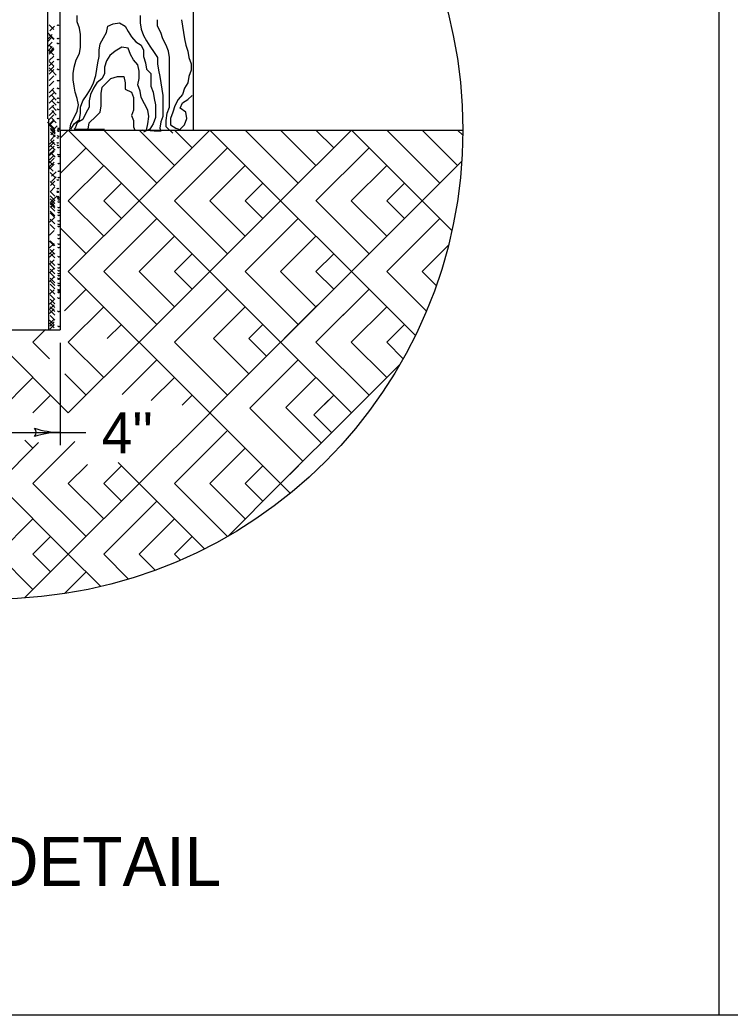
# Model space of a CAD drawing. Extents: x 1007 to 1035.5, y 1000.5 to 1021.5.
# Drawn here: x 1023.833 to 1027.298, y 1000.5 to 1005.36 of the extents above; entities that cross this region are included whole.
import ezdxf

# ---------------------------------------------------------------- set-up
doc = ezdxf.new("R2010")
doc.units = 0
for name, color, linetype in [('Level 1', 7, 'Continuous'), ('Level 10', 7, 'Continuous'), ('Level 11', 7, 'Continuous'), ('Level 29', 7, 'Continuous')]:
    doc.layers.add(name, color=color, linetype=linetype)

msp = doc.modelspace()

# ---------------------------------------------------------------- linework, layer by layer
at = {"layer": 'Level 1'}
for p, q in [((1024.0293, 1004.7824), (1024.0689, 1004.822)), ((1025.968, 1004.822), (1025.9939, 1004.7961))]:
    msp.add_line(p, q, dxfattribs=at)
at = {"layer": 'Level 10'}
msp.add_line((1035.5, 1000.5), (1007, 1000.5), dxfattribs=at)
at = {"layer": 'Level 11'}
for p, q in [((1027.2443, 1000.5), (1027.2443, 1009.1098)), ((1023.9683, 1004.8763), (1023.9683, 1007.0968)), ((1024.0293, 1004.822), (1024.0293, 1007.0888)), ((1024.6803, 1004.822), (1024.6803, 1006.8935)), ((1023.9689, 1005.2971), (1023.9918, 1005.2743)), ((1023.9748, 1005.3354), (1023.9975, 1005.3129)), ((1024.0008, 1005.3293), (1023.9785, 1005.3068)), ((1023.9906, 1005.2886), (1023.9685, 1005.2663)), ((1023.9906, 1005.2773), (1023.9685, 1005.2549)), ((1023.9906, 1005.2518), (1023.9685, 1005.2294)), ((1023.9748, 1005.287), (1023.9975, 1005.2643)), ((1023.977, 1005.2891), (1023.9995, 1005.2663)), ((1023.9906, 1005.2299), (1023.9685, 1005.2078)), ((1023.9748, 1005.2357), (1023.9975, 1005.2129)), ((1023.9748, 1005.2101), (1023.9975, 1005.1873)), ((1023.9977, 1005.2232), (1023.9753, 1005.2009)), ((1023.9977, 1005.2146), (1023.9753, 1005.1923)), ((1023.9748, 1005.156), (1023.9975, 1005.1332)), ((1023.9977, 1005.1834), (1023.9753, 1005.161)), ((1023.9977, 1005.1576), (1023.9753, 1005.1353)), ((1023.9748, 1005.1262), (1023.9975, 1005.1034)), ((1023.9977, 1005.132), (1023.9753, 1005.1098)), ((1023.9977, 1005.1178), (1023.9753, 1005.0956)), ((1023.9877, 1005.1133), (1024.0103, 1005.0904)), ((1023.9977, 1005.0865), (1023.9753, 1005.0643)), ((1023.9977, 1005.061), (1023.9753, 1005.0386)), ((1023.9977, 1005.0268), (1023.9753, 1005.0044)), ((1023.9977, 1005.0039), (1023.9753, 1004.9818)), ((1023.9877, 1005.0193), (1024.0103, 1004.9966)), ((1023.9977, 1004.9756), (1023.9753, 1004.9532)), ((1023.9877, 1004.9909), (1024.0103, 1004.9682)), ((1023.9877, 1004.9653), (1024.0103, 1004.9426)), ((1023.9977, 1004.944), (1023.9753, 1004.9219)), ((1023.9977, 1004.9158), (1023.9753, 1004.8935)), ((1023.9877, 1004.9396), (1024.0103, 1004.9169)), ((1023.9877, 1004.9169), (1024.0103, 1004.894)), ((1023.9675, 1004.8599), (1023.9902, 1004.8371)), ((1023.9953, 1004.869), (1023.9731, 1004.8468)), ((1023.9738, 1003.8455), (1023.9738, 1004.8763)), ((1023.9977, 1004.8957), (1023.9753, 1004.8735)), ((1023.9977, 1004.8665), (1023.9753, 1004.8443)), ((1023.9877, 1004.8801), (1024.0103, 1004.8574)), ((1023.9785, 1004.8443), (1024.0014, 1004.8215)), ((1023.9798, 1004.849), (1024.0027, 1004.8262)), ((1023.9823, 1004.8303), (1024.0052, 1004.8075)), ((1023.9823, 1004.8242), (1024.0052, 1004.8013)), ((1023.9823, 1004.8118), (1024.0052, 1004.789)), ((1024.0053, 1004.8203), (1023.983, 1004.7979)), ((1024.0144, 1004.8418), (1023.9923, 1004.8194)), ((1024.0293, 1004.822), (1025.9941, 1004.822)), ((1024.0293, 1004.822), (1024.0293, 1003.8455)), ((1023.9993, 1004.7749), (1023.977, 1004.7526)), ((1023.9993, 1004.7625), (1023.977, 1004.7402)), ((1023.9823, 1004.7727), (1024.0052, 1004.7498)), ((1024.0053, 1004.7972), (1023.983, 1004.7748)), ((1023.9993, 1004.744), (1023.977, 1004.7217)), ((1023.9993, 1004.7254), (1023.977, 1004.7031)), ((1023.9993, 1004.7193), (1023.977, 1004.6969)), ((1023.9823, 1004.7458), (1024.0052, 1004.723)), ((1023.9823, 1004.7123), (1024.0052, 1004.6894)), ((1023.9719, 1004.6737), (1023.9948, 1004.6508)), ((1023.9993, 1004.6987), (1023.977, 1004.6763)), ((1023.9993, 1004.6842), (1023.977, 1004.6618)), ((1023.9993, 1004.6657), (1023.977, 1004.6433)), ((1023.9719, 1004.6443), (1023.9948, 1004.6215)), ((1023.9993, 1004.6548), (1023.977, 1004.6324)), ((1023.9801, 1004.6139), (1024.003, 1004.5911)), ((1024.009, 1004.6183), (1023.9868, 1004.5959)), ((1023.9801, 1004.5706), (1024.003, 1004.5478)), ((1024.0036, 1004.5729), (1023.9813, 1004.5506)), ((1024.009, 1004.5932), (1023.9868, 1004.5708)), ((1023.9801, 1004.5212), (1024.003, 1004.4983)), ((1024.0036, 1004.544), (1023.9813, 1004.5217)), ((1023.9801, 1004.5003), (1024.003, 1004.4773)), ((1023.9801, 1004.4861), (1024.003, 1004.4633)), ((1023.9801, 1004.4718), (1024.003, 1004.449)), ((1024.0036, 1004.4904), (1023.9813, 1004.4681)), ((1024.0036, 1004.4791), (1023.9813, 1004.4568)), ((1024.0036, 1004.4664), (1023.9813, 1004.444)), ((1024.0144, 1004.5013), (1023.9923, 1004.4791)), ((1023.9801, 1004.4633), (1024.003, 1004.4406)), ((1023.9801, 1004.449), (1024.003, 1004.4263)), ((1023.9801, 1004.4263), (1024.003, 1004.4035)), ((1023.9801, 1004.4178), (1024.003, 1004.3949)), ((1023.9994, 1004.3938), (1023.9772, 1004.3715)), ((1023.9801, 1004.3863), (1024.003, 1004.3638)), ((1023.9994, 1004.3313), (1023.9772, 1004.3089)), ((1023.9801, 1004.3607), (1024.003, 1004.3379)), ((1023.9773, 1004.2798), (1024.0001, 1004.2569)), ((1023.9801, 1004.281), (1024.003, 1004.2584)), ((1023.9994, 1004.2685), (1023.9772, 1004.2461)), ((1023.9994, 1004.2399), (1023.9772, 1004.2178)), ((1023.9994, 1004.223), (1023.9772, 1004.2006)), ((1023.9801, 1004.2389), (1024.003, 1004.2164)), ((1023.9994, 1004.1888), (1023.9772, 1004.1664)), ((1023.9801, 1004.2213), (1024.003, 1004.1985)), ((1023.9801, 1004.1829), (1024.003, 1004.1601)), ((1023.9994, 1004.1474), (1023.9772, 1004.1253)), ((1023.9801, 1004.1658), (1024.003, 1004.143)), ((1023.9801, 1004.143), (1024.003, 1004.1202)), ((1023.9994, 1004.1048), (1023.9772, 1004.0824)), ((1023.9801, 1004.1243), (1024.003, 1004.1016)), ((1023.9801, 1004.0989), (1024.003, 1004.0761)), ((1023.9801, 1004.0854), (1024.003, 1004.0626)), ((1023.9994, 1004.0421), (1023.9772, 1004.0198)), ((1023.9801, 1004.0696), (1024.003, 1004.0469)), ((1023.9801, 1004.0434), (1024.003, 1004.0206)), ((1023.9994, 1003.9943), (1023.9772, 1003.9722)), ((1023.9801, 1004.0169), (1024.003, 1003.9941)), ((1023.9801, 1003.9956), (1024.003, 1003.973)), ((1023.9994, 1003.9681), (1023.9772, 1003.9459)), ((1023.9994, 1003.9482), (1023.9772, 1003.9258)), ((1023.9801, 1003.9785), (1024.003, 1003.9558)), ((1023.9801, 1003.9594), (1024.003, 1003.9366)), ((1023.9801, 1003.9408), (1024.003, 1003.918)), ((1023.9769, 1003.8937), (1023.9998, 1003.871)), ((1023.9994, 1003.8982), (1023.9772, 1003.8761)), ((1024.0004, 1003.8857), (1023.9782, 1003.8636)), ((1023.9801, 1003.9166), (1024.003, 1003.8939)), ((1023.3783, 1003.8455), (1024.0293, 1003.8455)), ((1023.9769, 1003.8781), (1023.9998, 1003.8554)), ((1024.0004, 1003.8711), (1023.9782, 1003.849)), ((1024.0293, 1003.783), (1024.0293, 1003.283)), ((1023.3783, 1003.3455), (1024.1543, 1003.3455))]:
    msp.add_line(p, q, dxfattribs=at)
msp.add_lwpolyline([(1007, 1021.5), (1035.5, 1021.5), (1035.5, 1000.5), (1007, 1000.5)], close=True, dxfattribs=at)
for points in [[(1024.076, 1004.8215), (1024.0812, 1004.8523), (1024.097, 1004.8831), (1024.1128, 1004.914), (1024.1181, 1004.9446), (1024.1128, 1004.9756), (1024.1023, 1005.0063), (1024.097, 1005.037), (1024.0918, 1005.0678), (1024.0918, 1005.0985), (1024.097, 1005.1293), (1024.1077, 1005.1653), (1024.1234, 1005.196), (1024.1286, 1005.2268), (1024.1286, 1005.2576), (1024.1286, 1005.2884), (1024.1234, 1005.3193), (1024.1128, 1005.3501), (1024.1128, 1005.3808)], [(1024.0812, 1004.8268), (1024.097, 1004.8523), (1024.1234, 1004.8728), (1024.1286, 1004.9037), (1024.1286, 1004.9344), (1024.1393, 1004.9653), (1024.1603, 1004.996), (1024.1764, 1005.0215), (1024.1922, 1005.0526), (1024.2027, 1005.0883), (1024.2081, 1005.119), (1024.2133, 1005.1498), (1024.2187, 1005.1808), (1024.2187, 1005.2115), (1024.2239, 1005.2423), (1024.2398, 1005.2729), (1024.2557, 1005.2987), (1024.261, 1005.3294), (1024.2873, 1005.3398), (1024.3192, 1005.3448), (1024.3456, 1005.3294), (1024.3614, 1005.3038), (1024.3772, 1005.2779), (1024.3984, 1005.2526), (1024.425, 1005.237), (1024.4355, 1005.2115), (1024.4355, 1005.1808), (1024.446, 1005.1498), (1024.4512, 1005.119), (1024.4723, 1005.0985), (1024.4723, 1005.0678), (1024.4723, 1005.037), (1024.4831, 1005.0063), (1024.4884, 1004.9756), (1024.4936, 1004.9446), (1024.4936, 1004.914), (1024.4936, 1004.8831), (1024.4831, 1004.8523), (1024.4672, 1004.8268), (1024.4672, 1004.8268), (1024.4355, 1004.8112)], [(1024.4195, 1005.3808), (1024.4195, 1005.3448), (1024.425, 1005.3141), (1024.4355, 1005.2832), (1024.4512, 1005.2576), (1024.4672, 1005.232), (1024.4884, 1005.2012), (1024.5042, 1005.1756), (1024.5042, 1005.1448), (1024.5095, 1005.114), (1024.5148, 1005.0832), (1024.52, 1005.0526), (1024.5253, 1005.0215), (1024.5306, 1004.9908), (1024.5306, 1004.9549), (1024.5306, 1004.9243), (1024.5306, 1004.8883), (1024.52, 1004.8626), (1024.5148, 1004.8318), (1024.52, 1004.8164), (1024.4884, 1004.8164), (1024.4302, 1004.8215)], [(1024.5782, 1004.8063), (1024.5464, 1004.837), (1024.5464, 1004.8678), (1024.5517, 1004.9037), (1024.5623, 1004.9344), (1024.5623, 1004.9653), (1024.5623, 1005.0063), (1024.5623, 1005.0423), (1024.5623, 1005.0729), (1024.5623, 1005.1088), (1024.5623, 1005.1396), (1024.5623, 1005.1756), (1024.557, 1005.2063), (1024.5464, 1005.237), (1024.5306, 1005.2678), (1024.52, 1005.2987), (1024.5042, 1005.3294), (1024.5042, 1005.3602)], [(1024.6206, 1005.3602), (1024.6258, 1005.3294), (1024.6311, 1005.2987), (1024.6363, 1005.2678), (1024.6417, 1005.237), (1024.6523, 1005.2063), (1024.6575, 1005.1756), (1024.6681, 1005.1448), (1024.6681, 1005.114), (1024.6575, 1005.0832), (1024.6523, 1005.0526), (1024.6363, 1005.0268), (1024.6258, 1004.996), (1024.6047, 1004.9703), (1024.5887, 1004.9394), (1024.5782, 1004.9088), (1024.5677, 1004.8779), (1024.5677, 1004.8471), (1024.5939, 1004.8318), (1024.6206, 1004.8215)], [(1024.4512, 1004.8215), (1024.4567, 1004.8523), (1024.4618, 1004.8883), (1024.4567, 1004.919), (1024.4407, 1004.9498), (1024.425, 1004.9804), (1024.4195, 1005.0112), (1024.4089, 1005.0423), (1024.4143, 1005.0729), (1024.4143, 1005.1088), (1024.4089, 1005.1396), (1024.3877, 1005.1653), (1024.3719, 1005.1909), (1024.3614, 1005.2218), (1024.3297, 1005.2268), (1024.2978, 1005.2063), (1024.2717, 1005.1857), (1024.2557, 1005.1602), (1024.245, 1005.1293), (1024.245, 1005.0985), (1024.2344, 1005.0729), (1024.2081, 1005.0526), (1024.1922, 1005.0268), (1024.1764, 1004.996), (1024.171, 1004.9653), (1024.171, 1004.9344), (1024.1552, 1004.9037), (1024.1393, 1004.8728), (1024.1128, 1004.8574), (1024.1023, 1004.8318), (1024.097, 1004.8268), (1024.1764, 1004.8268), (1024.2081, 1004.8268), (1024.245, 1004.8268)], [(1024.1658, 1004.8268), (1024.171, 1004.8574), (1024.2027, 1004.8883), (1024.2239, 1004.9088), (1024.2293, 1004.9394), (1024.2293, 1004.9703), (1024.2293, 1005.0011), (1024.2344, 1005.0318), (1024.2557, 1005.0526), (1024.2768, 1005.0729), (1024.3085, 1005.0832), (1024.3403, 1005.0832), (1024.3456, 1005.0526), (1024.3456, 1005.0215), (1024.3772, 1005.0063), (1024.3877, 1004.9804), (1024.3877, 1004.9498), (1024.3877, 1004.919), (1024.3772, 1004.8935), (1024.3877, 1004.8678), (1024.3877, 1004.837), (1024.3932, 1004.8215), (1024.425, 1004.8215), (1024.4567, 1004.8215), (1024.4989, 1004.8215), (1024.5306, 1004.8215)], [(1024.6152, 1004.8268), (1024.6363, 1004.8471), (1024.6468, 1004.8779), (1024.6417, 1004.9088), (1024.6152, 1004.9293), (1024.6258, 1004.9549), (1024.6523, 1004.9703), (1024.6734, 1004.9908)]]:
    msp.add_lwpolyline(points, dxfattribs=at)
msp.add_circle((1023.7039, 1004.822), 2.2901, dxfattribs=at)
for centre, radius, start, end in [((1024.019, 1005.3408), 0.00725, 220.1745, 310.2734), ((1024.019, 1005.2757), 0.00725, 220.1745, 310.2734), ((1024.019, 1005.2517), 0.00725, 220.1745, 310.2734), ((1024.019, 1005.1729), 0.00725, 220.1745, 310.2734), ((1024.019, 1005.1249), 0.00725, 220.1745, 310.2734), ((1024.019, 1005.0701), 0.00725, 220.1745, 310.2734), ((1024.019, 1005.0324), 0.00725, 220.1745, 310.2734), ((1024.019, 1004.9844), 0.00725, 220.1745, 310.2734), ((1024.019, 1004.9639), 0.00725, 220.1745, 310.2734), ((1024.019, 1004.9296), 0.00725, 220.1745, 310.2734), ((1024.019, 1004.8851), 0.00725, 220.1745, 310.2734), ((1024.0202, 1004.824), 0.00725, 220.1745, 310.2734), ((1024.0218, 1004.8304), 0.00725, 220.1745, 310.2734), ((1024.0222, 1004.8374), 0.00725, 220.1745, 310.2734), ((1024.0179, 1004.7911), 0.00725, 220.1745, 310.2734), ((1024.0179, 1004.7663), 0.00725, 220.1745, 310.2734), ((1024.0202, 1004.7993), 0.00725, 220.1745, 310.2734), ((1024.0179, 1004.7538), 0.00725, 220.1745, 310.2734), ((1024.0207, 1004.7437), 0.00725, 220.1745, 310.2734), ((1024.0207, 1004.7087), 0.00725, 220.1745, 310.2734), ((1024.0228, 1004.7003), 0.00725, 220.1745, 310.2734), ((1024.0228, 1004.6653), 0.00725, 220.1745, 310.2734), ((1024.0228, 1004.6282), 0.00725, 220.1745, 310.2734), ((1024.0183, 1004.5849), 0.00725, 220.1745, 310.2734), ((1024.0228, 1004.5972), 0.00725, 220.1745, 310.2734), ((1024.0183, 1004.5437), 0.00725, 220.1745, 310.2734), ((1024.0183, 1004.5292), 0.00725, 220.1745, 310.2734), ((1024.0183, 1004.5251), 0.00725, 220.1745, 310.2734), ((1024.0183, 1004.5045), 0.00725, 220.1745, 310.2734), ((1024.0207, 1004.5005), 0.00725, 220.1745, 310.2734), ((1024.0207, 1004.4962), 0.00725, 220.1745, 310.2734), ((1024.0222, 1004.4776), 0.00725, 220.1745, 310.2734), ((1024.0228, 1004.4881), 0.00725, 220.1745, 310.2734), ((1024.0222, 1004.4502), 0.00725, 220.1745, 310.2734), ((1024.0222, 1004.4365), 0.00725, 220.1745, 310.2734), ((1024.0222, 1004.4262), 0.00725, 220.1745, 310.2734), ((1024.0222, 1004.4125), 0.00725, 220.1745, 310.2734), ((1024.0222, 1004.3851), 0.00725, 220.1745, 310.2734), ((1024.0222, 1004.368), 0.00725, 220.1745, 310.2734), ((1024.0222, 1004.3577), 0.00725, 220.1745, 310.2734), ((1024.0222, 1004.3166), 0.00725, 220.1745, 310.2734), ((1024.0222, 1004.2994), 0.00725, 220.1745, 310.2734), ((1024.0222, 1004.272), 0.00725, 220.1745, 310.2734), ((1024.0222, 1004.2549), 0.00725, 220.1745, 310.2734), ((1024.0222, 1004.2103), 0.00725, 220.1745, 310.2734), ((1024.0222, 1004.1726), 0.00725, 220.1745, 310.2734), ((1024.0222, 1004.1555), 0.00725, 220.1745, 310.2734), ((1024.0222, 1004.1418), 0.00725, 220.1745, 310.2734), ((1024.0222, 1004.1281), 0.00725, 220.1745, 310.2734), ((1024.0222, 1004.1178), 0.00725, 220.1745, 310.2734), ((1024.0222, 1004.1041), 0.00725, 220.1745, 310.2734), ((1024.0222, 1004.1007), 0.00725, 220.1745, 310.2734), ((1024.0222, 1004.0801), 0.00725, 220.1745, 310.2734), ((1024.0222, 1004.0698), 0.00725, 220.1745, 310.2734), ((1024.0222, 1004.0493), 0.00725, 220.1745, 310.2734), ((1024.0222, 1004.0424), 0.00725, 220.1745, 310.2734), ((1024.0222, 1004.0356), 0.00725, 220.1745, 310.2734), ((1024.0222, 1004.0081), 0.00725, 220.1745, 310.2734), ((1024.0222, 1003.943), 0.00725, 220.1745, 310.2734), ((1024.0222, 1003.8703), 0.00725, 220.1745, 310.2734), ((1023.8807, 1003.3455), 0.0313, 318.7746, 40.8913), ((1024.0293, 1003.7364), 0.3909, 251.3472, 269.9939), ((1024.0293, 1002.9546), 0.3909, 90, 108.6688), ((1024.0293, 1002.9546), 0.3909, 89.9878, 90)]:
    msp.add_arc(centre, radius, start, end, dxfattribs=at)
at = {"layer": 'Level 29'}
for p, q in [((1024.0689, 1004.822), (1024.4143, 1004.4768)), ((1024.2418, 1004.822), (1024.5006, 1004.5631)), ((1024.4142, 1004.822), (1024.5868, 1004.6493)), ((1024.4143, 1004.4768), (1024.7596, 1004.822)), ((1024.5868, 1004.822), (1024.6733, 1004.7357)), ((1024.7596, 1004.822), (1025.1049, 1004.4768)), ((1024.9324, 1004.822), (1025.1911, 1004.5631)), ((1025.1049, 1004.4768), (1025.4501, 1004.822)), ((1025.1049, 1004.822), (1025.2774, 1004.6493)), ((1025.2774, 1004.822), (1025.3638, 1004.7357)), ((1025.4501, 1004.822), (1025.7953, 1004.4768)), ((1025.6228, 1004.822), (1025.8818, 1004.5631)), ((1025.7953, 1004.822), (1025.968, 1004.6493)), ((1024.0293, 1004.6098), (1024.1554, 1004.7357)), ((1024.5869, 1004.4768), (1024.8459, 1004.7357)), ((1025.2774, 1004.4768), (1025.5363, 1004.7357)), ((1025.2774, 1004.4768), (1025.5363, 1004.7357)), ((1025.7953, 1004.4768), (1025.9891, 1004.6703)), ((1024.0689, 1004.4768), (1024.2416, 1004.6495)), ((1024.7596, 1004.4768), (1024.9322, 1004.6495)), ((1025.4499, 1004.4768), (1025.6226, 1004.6495)), ((1024.2416, 1004.4768), (1024.3278, 1004.5631)), ((1024.9322, 1004.4768), (1025.0184, 1004.5631)), ((1025.6226, 1004.4768), (1025.7091, 1004.5631)), ((1024.0689, 1004.1314), (1024.4143, 1004.4768)), ((1024.0689, 1004.4768), (1024.2416, 1004.304)), ((1024.2416, 1004.4768), (1024.3278, 1004.3903)), ((1024.4143, 1004.4768), (1024.7596, 1004.1314)), ((1024.5869, 1004.4768), (1024.8459, 1004.2178)), ((1024.7596, 1004.1314), (1025.1049, 1004.4768)), ((1024.7596, 1004.4768), (1024.9322, 1004.304)), ((1024.7596, 1004.1314), (1025.1049, 1004.4768)), ((1024.9322, 1004.4768), (1025.0184, 1004.3903)), ((1025.1049, 1004.4768), (1025.4501, 1004.1314)), ((1025.1049, 1004.4768), (1025.4501, 1004.1314)), ((1025.2776, 1004.4768), (1025.5363, 1004.2178)), ((1025.4499, 1004.4768), (1025.6226, 1004.304)), ((1025.4501, 1004.1314), (1025.7953, 1004.4768)), ((1025.6226, 1004.4768), (1025.7091, 1004.3903)), ((1025.7953, 1004.4768), (1025.9408, 1004.3313)), ((1024.2416, 1004.1314), (1024.5006, 1004.3903)), ((1024.9322, 1004.1314), (1025.1911, 1004.3903)), ((1024.9322, 1004.1314), (1025.1911, 1004.3903)), ((1025.6228, 1004.1314), (1025.8818, 1004.3903)), ((1024.0293, 1004.3438), (1024.1554, 1004.2178)), ((1024.4142, 1004.1314), (1024.5868, 1004.304)), ((1025.1048, 1004.1314), (1025.2774, 1004.304)), ((1025.1048, 1004.1314), (1025.2774, 1004.304)), ((1025.7953, 1004.1314), (1025.9241, 1004.2602)), ((1024.5868, 1004.1314), (1024.6733, 1004.2178)), ((1025.2774, 1004.1314), (1025.3638, 1004.2178)), ((1024.0689, 1004.1314), (1024.7596, 1003.4409)), ((1024.2418, 1004.1314), (1024.5006, 1003.8724)), ((1024.4142, 1004.1314), (1024.5868, 1003.9588)), ((1024.4143, 1003.7862), (1024.7596, 1004.1314)), ((1024.5868, 1004.1314), (1024.6733, 1004.0451)), ((1024.7596, 1003.4409), (1025.4501, 1004.1314)), ((1024.7596, 1004.1314), (1025.1049, 1003.7863)), ((1024.9324, 1004.1314), (1025.1911, 1003.8724)), ((1025.1049, 1004.1314), (1025.2774, 1003.9588)), ((1025.1225, 1003.8038), (1025.4501, 1004.1314)), ((1025.1225, 1003.8038), (1025.4501, 1004.1314)), ((1025.2774, 1004.1314), (1025.3638, 1004.0451)), ((1025.4501, 1004.1314), (1025.7626, 1003.8189)), ((1025.4501, 1004.1314), (1025.7626, 1003.8189)), ((1025.6228, 1004.1314), (1025.8164, 1003.9379)), ((1025.7953, 1004.1314), (1025.8643, 1004.0623)), ((1024.0498, 1003.9396), (1024.1554, 1004.0451)), ((1024.5868, 1003.7861), (1024.8459, 1004.0451)), ((1025.2775, 1003.7863), (1025.5363, 1004.0451)), ((1025.295, 1003.8038), (1025.5363, 1004.0451)), ((1024.0689, 1003.7862), (1024.2416, 1003.9589)), ((1024.0689, 1003.7862), (1024.2416, 1003.9589)), ((1024.7772, 1003.8038), (1024.9322, 1003.9589)), ((1025.4499, 1003.7862), (1025.6226, 1003.9589)), ((1025.4499, 1003.7862), (1025.6226, 1003.9589)), ((1023.6643, 1003.8455), (1024.0689, 1003.4409)), ((1023.8964, 1003.7862), (1023.9578, 1003.8476)), ((1024.2592, 1003.8038), (1024.3278, 1003.8724)), ((1024.9498, 1003.8038), (1025.0184, 1003.8724)), ((1025.6226, 1003.7862), (1025.7091, 1003.8724)), ((1025.6226, 1003.7862), (1025.7091, 1003.8724)), ((1023.8964, 1003.7862), (1023.9776, 1003.7051)), ((1024.0689, 1003.4409), (1024.4143, 1003.7863)), ((1024.0689, 1003.7862), (1024.2416, 1003.6136)), ((1024.5868, 1003.7861), (1024.8457, 1003.5271)), ((1024.7772, 1003.8038), (1024.9498, 1003.6311)), ((1024.9498, 1003.8038), (1025.0361, 1003.7174)), ((1025.1048, 1003.7862), (1025.4501, 1003.4409)), ((1025.2775, 1003.7863), (1025.5363, 1003.5273)), ((1025.4499, 1003.7862), (1025.6226, 1003.6136)), ((1025.6226, 1003.7862), (1025.7033, 1003.7054)), ((1024.3319, 1003.5312), (1024.5007, 1003.6998)), ((1024.9547, 1003.4634), (1025.1912, 1003.6998)), ((1025.4501, 1003.4409), (1025.6884, 1003.6793)), ((1023.7235, 1003.4409), (1023.8963, 1003.6137)), ((1024.0514, 1003.6313), (1024.1554, 1003.5274)), ((1024.4738, 1003.5006), (1024.5868, 1003.6137)), ((1025.1303, 1003.4664), (1025.2773, 1003.6137)), ((1023.8963, 1003.4409), (1023.9826, 1003.5273)), ((1023.8963, 1003.4409), (1023.9826, 1003.5273)), ((1024.6241, 1003.4782), (1024.6733, 1003.5273)), ((1024.6698, 1003.5308), (1024.7596, 1003.4409)), ((1024.7596, 1003.4409), (1024.8494, 1003.5308)), ((1025.2677, 1003.4312), (1025.3638, 1003.5273)), ((1025.3174, 1003.4809), (1025.3638, 1003.5273)), ((1024.4143, 1003.0956), (1024.7637, 1003.445)), ((1024.9547, 1003.4634), (1025.2135, 1003.2044)), ((1025.1303, 1003.4664), (1025.303, 1003.2938)), ((1024.76, 1003.4405), (1025.1049, 1003.0956)), ((1025.0963, 1003.0871), (1025.4501, 1003.4409)), ((1025.2677, 1003.4312), (1025.354, 1003.3448)), ((1024.5869, 1003.0956), (1024.8424, 1003.3511)), ((1023.8564, 1003.3081), (1023.8963, 1003.2683)), ((1023.8964, 1003.0956), (1024.101, 1003.3002)), ((1023.7236, 1003.0956), (1023.9239, 1003.2959)), ((1024.5869, 1003.0956), (1024.752, 1003.2607)), ((1024.7596, 1003.0956), (1024.9338, 1003.2699)), ((1024.4143, 1003.0956), (1024.5243, 1003.2056)), ((1024.0689, 1003.0956), (1024.1625, 1003.1892)), ((1024.2416, 1003.0956), (1024.3278, 1003.182)), ((1024.3115, 1003.1983), (1024.4143, 1003.0956)), ((1024.7596, 1003.0956), (1024.8425, 1003.1786)), ((1024.9322, 1003.0956), (1025.0184, 1003.182)), ((1024.9322, 1003.0956), (1025.0184, 1003.182)), ((1025.0171, 1003.1834), (1025.1049, 1003.0956)), ((1025.1049, 1003.0956), (1025.1917, 1003.1824)), ((1023.7236, 1003.0956), (1024.0689, 1002.7504)), ((1023.7236, 1003.0956), (1024.0689, 1002.7504)), ((1023.8964, 1003.0956), (1024.1554, 1002.8366)), ((1024.0689, 1002.7504), (1024.4143, 1003.0956)), ((1024.0689, 1003.0956), (1024.2416, 1002.9229)), ((1024.2416, 1003.0956), (1024.3278, 1003.0094)), ((1024.4143, 1003.0956), (1024.7335, 1002.7765)), ((1024.5869, 1003.0956), (1024.8459, 1002.8366)), ((1024.7596, 1003.0956), (1024.9322, 1002.9229)), ((1024.8466, 1002.8376), (1025.1049, 1003.0956)), ((1024.9322, 1003.0956), (1025.0184, 1003.0094)), ((1025.1049, 1003.0956), (1025.1523, 1003.0481)), ((1024.2416, 1002.7504), (1024.5006, 1003.0094)), ((1023.7235, 1002.7504), (1023.8963, 1002.9231)), ((1024.4142, 1002.7504), (1024.5868, 1002.9231)), ((1023.8963, 1002.7504), (1023.9826, 1002.8366)), ((1023.8963, 1002.7504), (1023.9826, 1002.8366)), ((1024.5868, 1002.7504), (1024.6733, 1002.8366)), ((1023.7235, 1002.7504), (1023.8963, 1002.5777)), ((1023.8555, 1002.537), (1024.0689, 1002.7504)), ((1023.8963, 1002.7504), (1023.9826, 1002.664)), ((1024.0689, 1002.7504), (1024.2268, 1002.5924)), ((1024.2418, 1002.7504), (1024.3633, 1002.6288)), ((1024.4143, 1002.7504), (1024.4926, 1002.6719)), ((1024.5868, 1002.7504), (1024.6158, 1002.7214)), ((1024.0496, 1002.5581), (1024.1554, 1002.664))]:
    msp.add_line(p, q, dxfattribs=at)

# ---------------------------------------------------------------- texts
at = {"layer": 'Level 1'}
msp.add_text('SECTIONAL DETAIL', height=0.24, dxfattribs=at).set_placement((1021.7833, 1001.13))
at = {"layer": 'Level 11'}
msp.add_text("4''", height=0.2, dxfattribs=at).set_placement((1024.2318, 1003.2427))

doc.saveas('drawing.dxf')
